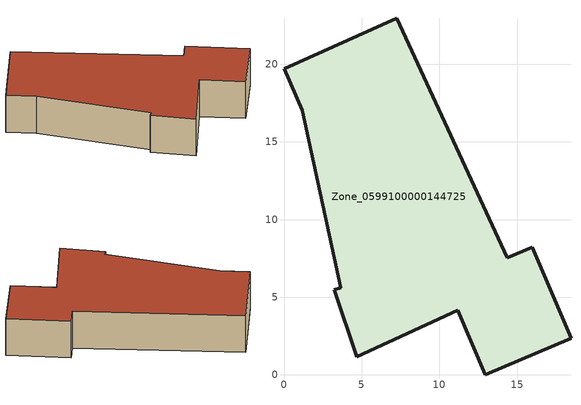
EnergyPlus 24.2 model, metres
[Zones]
Zone_0599100000144725
 floor ground (C_G): 14.35,7.53 15.97,8.22 18.47,2.35 12.95,0 11.18,4.16 4.67,1.17 3.22,5.48 3.65,5.62 1.19,17.02 0,19.71 7.26,22.97 z0
 wall outside (C_F): 4.67,1.17 11.18,4.16 12.95,0 18.47,2.35 15.97,8.22 14.35,7.53 7.26,22.97 0,19.71 1.19,17.02 3.65,5.62 3.22,5.48 4.67,1.17 z0:4.29
 roof outside (C_R): 14.35,7.53 7.26,22.97 0,19.71 1.19,17.02 3.65,5.62 3.22,5.48 4.67,1.17 11.18,4.16 12.95,0 18.47,2.35 15.97,8.22 z4.29
[BUILDING]
Pand.0599100000144725: North Axis=0; Terrain=City; Loads Convergence Tolerance Value=0.04; Temperature Convergence Tolerance Value=0.4; Solar Distribution=FullExterior; Maximum Number of Warmup Days=25; Minimum Number of Warmup Days=1
[Site:Location]
Rotterdam.The.Hague.AP_ZH_NLD Design_Conditions: Latitude=51.96; Longitude=4.45; Time Zone=1; Elevation=-4.5
[SITE:GROUNDTEMPERATURE:BUILDINGSURFACE]
18, 18, 18, 18, 18, 18, 18, 18, 18, 18, 18, 18
[MATERIAL] Thermal Absorptance=0.9; Solar Absorptance=0.7; Visible Absorptance=0.7
Name | Roughness | Thickness | Conductivity | Density | Specific Heat
G.D.1965 | MediumSmooth | 0.15 | 1 | 540 | 1210
F.D.1965 | Rough | 0.3 | 0.857143 | 1920 | 840
R.D.1965 | MediumRough | 0.2 | 0.08 | 1500 | 1000
[CONSTRUCTION]
C_G: G.D.1965
C_F: F.D.1965
C_R: R.D.1965
[ZONE]
Zone_0599100000144725: Type=1; Multiplier=1; Ceiling Height=Autocalculate; Volume=Autocalculate; Floor Area=autocalculate; Part of Total Floor Area=Yes
[ZONEINFILTRATION:DESIGNFLOWRATE]
Infil_Zone_0599100000144725: Zone or ZoneList or Space or SpaceList=Zone_0599100000144725; Schedule=AlwaysOn; Design Flow Rate Calculation Method=Flow/Area; Flow Rate per Floor Area=0.0042; Constant Term Coefficient=1; Temperature Term Coefficient=0; Velocity Term Coefficient=0; Velocity Squared Term Coefficient=0
[HVACTEMPLATE:ZONE:IDEALLOADSAIRSYSTEM]
Zone_0599100000144725: Maximum Heating Supply Air Temperature=50; Minimum Cooling Supply Air Temperature=13; Maximum Heating Supply Air Humidity Ratio=0.0156; Minimum Cooling Supply Air Humidity Ratio=0.0077; Heating Limit=NoLimit; Cooling Limit=NoLimit; Dehumidification Control Type=ConstantSensibleHeatRatio; Cooling Sensible Heat Ratio=0.7; Dehumidification Setpoint=60; Humidification Control Type=None; Humidification Setpoint=30; Outdoor Air Method=None; Outdoor Air Flow Rate per Person=0.00944; Outdoor Air Flow Rate per Zone Floor Area=0; Outdoor Air Flow Rate per Zone=0; Demand Controlled Ventilation Type=None; Outdoor Air Economizer Type=NoEconomizer; Heat Recovery Type=None; Sensible Heat Recovery Effectiveness=0.7; Latent Heat Recovery Effectiveness=0.65
[ZONECONTROL:THERMOSTAT]
ThermostatControl_Zone_0599100000144725: Zone or ZoneList=Zone_0599100000144725; Control Type Schedule=DualSetpointControlType; Control 1=Thermostat_Zone_0599100000144725; Temperature Difference Between Cutout And Setpoint=0
[THERMOSTATSETPOINT:DUALSETPOINT]
Thermostat_Zone_0599100000144725: Heating Setpoint Temperature Schedule=HeatingSetpoint_Zone_0599100000144725; Cooling Setpoint Temperature Schedule=CoolingSetpoint_Zone_0599100000144725
[SCHEDULE:COMPACT]
HeatingSetpoint_Zone_0599100000144725: Through: 12/31, For: AllDays, Until: 24:00, 21
CoolingSetpoint_Zone_0599100000144725: Through: 12/31, For: AllDays, Until: 24:00, 24
DualSetpointControlType: Through: 12/31, For: AllDays, Until: 24:00, 4
AlwaysOn: Through: 12/31, For: AllDays, Until: 24:00, 1
